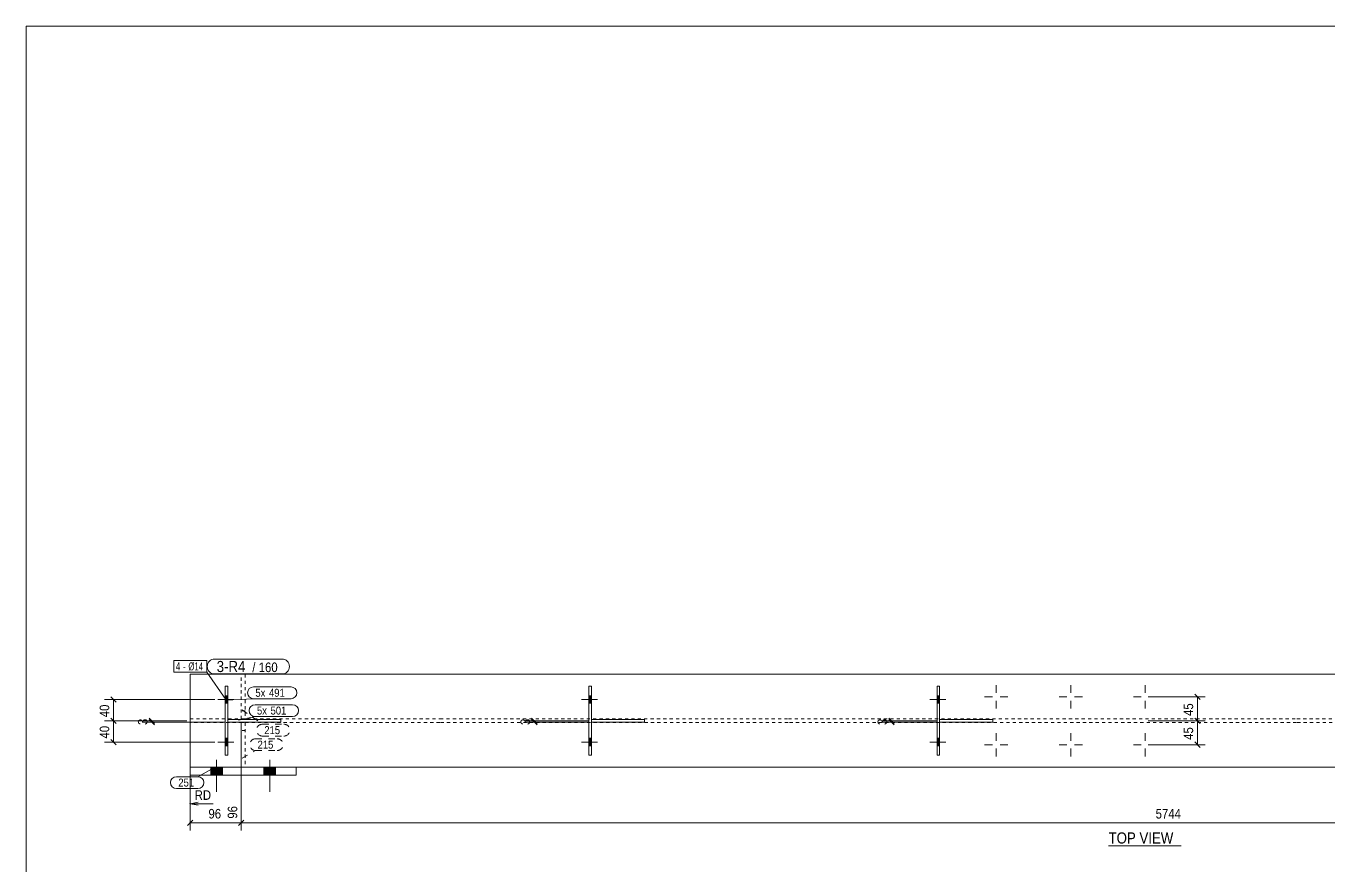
# Model space of a CAD drawing. Header units: millimetres. Extents: x 2 to 825, y 1 to 579.
# Drawn here: x 5 to 413.7, y 315.6 to 579 of the extents above; entities that cross this region are included whole.
import ezdxf

# ---------------------------------------------------------------- set-up
doc = ezdxf.new("R2010")
doc.units = ezdxf.units.MM
for name, pattern in [('XKITLINE00', [0]), ('XKITLINE01', [4, 1, -1, 1, -1]), ('XKITLINE02', [4, 2, -2])]:
    doc.linetypes.add(name, pattern=pattern)
for name, color, linetype, lineweight in [('Bolt', 3, 'Continuous', 0), ('BoltMark', 7, 'Continuous', 0), ('Dimensions', 7, 'Continuous', 0), ('DrawingSheet', 5, 'Continuous', 0), ('OtherObjectType', 7, 'Continuous', 0), ('Part', 2, 'Continuous', 0), ('PartMark', 7, 'Continuous', 0)]:
    doc.layers.add(name, color=color, linetype=linetype, lineweight=lineweight)
doc.styles.add('ARIAL', font='ARIAL.TTF')
doc.styles.add('ARIAL_NARROW', font='ARIALN.TTF')

# ---------------------------------------------------------------- blocks, each defined once
blk = doc.blocks.new('*A26')
at = {"layer": 'Bolt', "color": 3, "linetype": 'XKITLINE00', "lineweight": 0}
for p, q in [((309.35, 372.26), (309.35, 369.81)), ((332.68, 372.26), (332.68, 369.81)), ((356.02, 372.26), (356.02, 369.81)), ((305.68, 368.59), (308.13, 368.59)), ((313.02, 368.59), (310.58, 368.59)), ((329.02, 368.59), (331.46, 368.59)), ((336.35, 368.59), (333.91, 368.59)), ((352.35, 368.59), (354.79, 368.59)), ((359.68, 368.59), (357.24, 368.59)), ((309.35, 364.92), (309.35, 367.36)), ((332.68, 364.92), (332.68, 367.36)), ((356.02, 364.92), (356.02, 367.36)), ((309.35, 357.26), (309.35, 354.81)), ((332.68, 357.26), (332.68, 354.81)), ((356.02, 357.26), (356.02, 354.81)), ((305.68, 353.59), (308.13, 353.59)), ((309.35, 349.92), (309.35, 352.36)), ((313.02, 353.59), (310.58, 353.59)), ((329.02, 353.59), (331.46, 353.59)), ((332.68, 349.92), (332.68, 352.36)), ((336.35, 353.59), (333.91, 353.59)), ((352.35, 353.59), (354.79, 353.59)), ((356.02, 349.92), (356.02, 352.36)), ((359.68, 353.59), (357.24, 353.59))]:
    blk.add_line(p, q, dxfattribs=at)
blk = doc.blocks.new('*A27')
at = {"layer": 'Bolt'}
for points in [[(67.42, 368.92), (68.25, 368.92), (68.25, 366.59), (67.42, 366.59)], [(67.42, 368.92), (68.25, 368.92), (68.25, 366.59), (67.42, 366.59)], [(67.42, 355.59), (68.25, 355.59), (68.25, 353.26), (67.42, 353.26)], [(67.42, 355.59), (68.25, 355.59), (68.25, 353.26), (67.42, 353.26)]]:
    blk.add_hatch(color=3, dxfattribs=at).paths.add_polyline_path(points, flags=17)
at = {"layer": 'Bolt', "color": 3, "linetype": 'XKITLINE00', "lineweight": 0}
for p, q in [((68.25, 368.92), (67.42, 368.92)), ((68.25, 368.92), (67.42, 368.92)), ((70.18, 367.76), (65.18, 367.76)), ((70.18, 367.76), (65.18, 367.76)), ((68.25, 366.59), (67.42, 366.59)), ((68.25, 366.59), (67.42, 366.59)), ((68.25, 355.59), (67.42, 355.59)), ((68.25, 355.59), (67.42, 355.59)), ((70.18, 354.42), (65.18, 354.42)), ((70.18, 354.42), (65.18, 354.42)), ((68.25, 353.26), (67.42, 353.26)), ((68.25, 353.26), (67.42, 353.26))]:
    blk.add_line(p, q, dxfattribs=at)
blk = doc.blocks.new('*A28')
at = {"layer": 'Bolt'}
for points in [[(181.52, 368.92), (182.35, 368.92), (182.35, 366.59), (181.52, 366.59)], [(181.52, 368.92), (182.35, 368.92), (182.35, 366.59), (181.52, 366.59)], [(181.52, 355.59), (182.35, 355.59), (182.35, 353.26), (181.52, 353.26)], [(181.52, 355.59), (182.35, 355.59), (182.35, 353.26), (181.52, 353.26)]]:
    blk.add_hatch(color=3, dxfattribs=at).paths.add_polyline_path(points, flags=17)
at = {"layer": 'Bolt', "color": 3, "linetype": 'XKITLINE00', "lineweight": 0}
for p, q in [((182.35, 368.92), (181.52, 368.92)), ((182.35, 368.92), (181.52, 368.92)), ((184.28, 367.76), (179.28, 367.76)), ((184.28, 367.76), (179.28, 367.76)), ((182.35, 366.59), (181.52, 366.59)), ((182.35, 366.59), (181.52, 366.59)), ((182.35, 355.59), (181.52, 355.59)), ((182.35, 355.59), (181.52, 355.59)), ((184.28, 354.42), (179.28, 354.42)), ((184.28, 354.42), (179.28, 354.42)), ((182.35, 353.26), (181.52, 353.26)), ((182.35, 353.26), (181.52, 353.26))]:
    blk.add_line(p, q, dxfattribs=at)
blk = doc.blocks.new('*A29')
at = {"layer": 'Bolt'}
for points in [[(290.75, 368.92), (291.58, 368.92), (291.58, 366.59), (290.75, 366.59)], [(290.75, 368.92), (291.58, 368.92), (291.58, 366.59), (290.75, 366.59)], [(290.75, 355.59), (291.58, 355.59), (291.58, 353.26), (290.75, 353.26)], [(290.75, 355.59), (291.58, 355.59), (291.58, 353.26), (290.75, 353.26)]]:
    blk.add_hatch(color=3, dxfattribs=at).paths.add_polyline_path(points, flags=17)
at = {"layer": 'Bolt', "color": 3, "linetype": 'XKITLINE00', "lineweight": 0}
for p, q in [((291.58, 368.92), (290.75, 368.92)), ((291.58, 368.92), (290.75, 368.92)), ((293.52, 367.76), (288.52, 367.76)), ((293.52, 367.76), (288.52, 367.76)), ((291.58, 366.59), (290.75, 366.59)), ((291.58, 366.59), (290.75, 366.59)), ((291.58, 355.59), (290.75, 355.59)), ((291.58, 355.59), (290.75, 355.59)), ((293.52, 354.42), (288.52, 354.42)), ((293.52, 354.42), (288.52, 354.42)), ((291.58, 353.26), (290.75, 353.26)), ((291.58, 353.26), (290.75, 353.26))]:
    blk.add_line(p, q, dxfattribs=at)
blk = doc.blocks.new('*A33')
at = {"layer": 'Bolt'}
for points in [[(66.62, 346.51), (66.62, 344.01), (62.95, 344.01), (62.95, 346.51)], [(66.62, 346.51), (66.62, 344.01), (62.95, 344.01), (62.95, 346.51)], [(66.62, 346.51), (66.62, 344.01), (62.95, 344.01), (62.95, 346.51)], [(66.62, 346.51), (66.62, 344.01), (62.95, 344.01), (62.95, 346.51)], [(83.28, 346.51), (83.28, 344.01), (79.62, 344.01), (79.62, 346.51)], [(83.28, 346.51), (83.28, 344.01), (79.62, 344.01), (79.62, 346.51)], [(83.28, 346.51), (83.28, 344.01), (79.62, 344.01), (79.62, 346.51)], [(83.28, 346.51), (83.28, 344.01), (79.62, 344.01), (79.62, 346.51)]]:
    blk.add_hatch(color=3, dxfattribs=at).paths.add_polyline_path(points, flags=17)
at = {"layer": 'Bolt', "color": 3, "linetype": 'XKITLINE00', "lineweight": 0}
for p, q in [((64.78, 348.84), (64.78, 338.84)), ((64.78, 348.84), (64.78, 338.84)), ((64.78, 348.84), (64.78, 338.84)), ((64.78, 348.84), (64.78, 338.84)), ((81.45, 348.84), (81.45, 338.84)), ((81.45, 348.84), (81.45, 338.84)), ((81.45, 348.84), (81.45, 338.84)), ((81.45, 348.84), (81.45, 338.84)), ((62.95, 346.51), (62.95, 344.01)), ((62.95, 346.51), (62.95, 344.01)), ((62.95, 346.51), (62.95, 344.01)), ((62.95, 346.51), (62.95, 344.01)), ((66.62, 346.51), (66.62, 344.01)), ((66.62, 346.51), (66.62, 344.01)), ((66.62, 346.51), (66.62, 344.01)), ((66.62, 346.51), (66.62, 344.01)), ((79.62, 346.51), (79.62, 344.01)), ((79.62, 346.51), (79.62, 344.01)), ((79.62, 346.51), (79.62, 344.01)), ((79.62, 346.51), (79.62, 344.01)), ((83.28, 346.51), (83.28, 344.01)), ((83.28, 346.51), (83.28, 344.01)), ((83.28, 346.51), (83.28, 344.01)), ((83.28, 346.51), (83.28, 344.01))]:
    blk.add_line(p, q, dxfattribs=at)
blk = doc.blocks.new('*A34')
at = {"layer": 'Part', "color": 2, "linetype": 'XKITLINE00', "lineweight": 0}
for p, q in [((134.78, 375.67), (56.45, 375.67)), ((56.45, 346.51), (56.45, 375.67)), ((244.02, 375.67), (134.88, 375.67)), ((403.52, 375.67), (244.12, 375.67)), ((512.75, 375.67), (403.62, 375.67)), ((56.45, 346.51), (134.78, 346.51)), ((134.88, 346.51), (244.02, 346.51)), ((244.12, 346.51), (403.52, 346.51)), ((403.62, 346.51), (512.75, 346.51))]:
    blk.add_line(p, q, dxfattribs=at)
at = {"layer": 'Part', "color": 7, "linetype": 'XKITLINE01', "lineweight": 0}
for p, q in [((56.45, 361.67), (134.78, 361.67)), ((134.78, 360.51), (56.45, 360.51)), ((134.88, 361.67), (244.02, 361.67)), ((244.02, 360.51), (134.88, 360.51)), ((244.12, 361.67), (403.52, 361.67)), ((403.52, 360.51), (244.12, 360.51)), ((403.62, 361.67), (512.75, 361.67)), ((512.75, 360.51), (403.62, 360.51))]:
    blk.add_line(p, q, dxfattribs=at)
blk = doc.blocks.new('*A35')
at = {"layer": 'Part', "color": 2, "linetype": 'XKITLINE00', "lineweight": 0}
for p, q in [((68.25, 361.51), (84.92, 361.51)), ((84.92, 360.67), (68.25, 360.67)), ((84.92, 360.67), (84.92, 361.51))]:
    blk.add_line(p, q, dxfattribs=at)
at = {"layer": 'Part', "color": 7, "linetype": 'XKITLINE01', "lineweight": 0}
blk.add_line((68.25, 360.67), (68.25, 361.51), dxfattribs=at)
blk.add_line((68.25, 360.67), (68.25, 361.51), dxfattribs=at)
blk = doc.blocks.new('*A36')
at = {"layer": 'Part', "color": 2, "linetype": 'XKITLINE00', "lineweight": 0}
for p, q in [((67.42, 371.92), (68.25, 371.92)), ((67.42, 350.26), (67.42, 371.92)), ((68.25, 371.92), (68.25, 350.26)), ((68.25, 350.26), (67.42, 350.26))]:
    blk.add_line(p, q, dxfattribs=at)
blk = doc.blocks.new('*A37')
at = {"layer": 'Part', "color": 2, "linetype": 'XKITLINE00', "lineweight": 0}
for p, q in [((182.35, 361.51), (199.02, 361.51)), ((199.02, 360.67), (182.35, 360.67)), ((199.02, 360.67), (199.02, 361.51))]:
    blk.add_line(p, q, dxfattribs=at)
at = {"layer": 'Part', "color": 7, "linetype": 'XKITLINE01', "lineweight": 0}
blk.add_line((182.35, 360.67), (182.35, 361.51), dxfattribs=at)
blk.add_line((182.35, 360.67), (182.35, 361.51), dxfattribs=at)
blk = doc.blocks.new('*A38')
at = {"layer": 'Part', "color": 2, "linetype": 'XKITLINE00', "lineweight": 0}
for p, q in [((181.52, 371.92), (182.35, 371.92)), ((181.52, 350.26), (181.52, 371.92)), ((182.35, 371.92), (182.35, 350.26)), ((182.35, 350.26), (181.52, 350.26))]:
    blk.add_line(p, q, dxfattribs=at)
blk = doc.blocks.new('*A39')
at = {"layer": 'Part', "color": 2, "linetype": 'XKITLINE00', "lineweight": 0}
for p, q in [((291.58, 361.51), (308.25, 361.51)), ((308.25, 360.67), (291.58, 360.67)), ((308.25, 360.67), (308.25, 361.51))]:
    blk.add_line(p, q, dxfattribs=at)
at = {"layer": 'Part', "color": 7, "linetype": 'XKITLINE01', "lineweight": 0}
blk.add_line((291.58, 360.67), (291.58, 361.51), dxfattribs=at)
blk.add_line((291.58, 360.67), (291.58, 361.51), dxfattribs=at)
blk = doc.blocks.new('*A40')
at = {"layer": 'Part', "color": 2, "linetype": 'XKITLINE00', "lineweight": 0}
for p, q in [((290.75, 371.92), (291.58, 371.92)), ((290.75, 350.26), (290.75, 371.92)), ((291.58, 371.92), (291.58, 350.26)), ((291.58, 350.26), (290.75, 350.26))]:
    blk.add_line(p, q, dxfattribs=at)
blk = doc.blocks.new('*A46')
at = {"layer": 'Part', "color": 7, "linetype": 'XKITLINE01', "lineweight": 0}
for p, q in [((72.45, 346.51), (72.45, 360.51)), ((72.45, 360.51), (73.78, 360.51)), ((73.78, 360.51), (73.78, 346.51)), ((73.78, 358.01), (72.45, 358.01)), ((73.78, 346.51), (72.45, 346.51))]:
    blk.add_line(p, q, dxfattribs=at)
blk = doc.blocks.new('*A47')
at = {"layer": 'Part', "color": 7, "linetype": 'XKITLINE01', "lineweight": 0}
for p, q in [((72.45, 361.67), (72.45, 375.67)), ((72.45, 375.67), (73.78, 375.67)), ((73.78, 375.67), (73.78, 361.67)), ((73.78, 364.17), (72.45, 364.17)), ((73.78, 361.67), (72.45, 361.67))]:
    blk.add_line(p, q, dxfattribs=at)
blk = doc.blocks.new('*A48')
at = {"layer": 'Part', "color": 2, "linetype": 'XKITLINE00', "lineweight": 0}
for p, q in [((56.45, 346.51), (56.45, 344.01)), ((89.78, 344.01), (56.45, 344.01)), ((89.78, 346.51), (89.78, 344.01))]:
    blk.add_line(p, q, dxfattribs=at)
at = {"layer": 'Part', "color": 7, "linetype": 'XKITLINE01', "lineweight": 0}
blk.add_line((89.78, 346.51), (56.45, 346.51), dxfattribs=at)
blk = doc.blocks.new('*A54')
at = {"layer": 'DrawingSheet', "color": 5, "linetype": 'XKITLINE00', "lineweight": 0}
for p, q in [((825, 579), (5, 579)), ((5, 579), (5, 5))]:
    blk.add_line(p, q, dxfattribs=at)
blk = doc.blocks.new('*A110')
at = {"layer": 'Dimensions', "color": 7, "linetype": 'XKITLINE00', "lineweight": 0}
for p, q in [((72.45, 360.67), (72.45, 326.69)), ((56.45, 345.51), (56.45, 326.69)), ((56.45, 345.51), (56.45, 332.69)), ((58.95, 335.59), (56.45, 335.09)), ((58.95, 334.59), (56.45, 335.09)), ((63.67, 335.09), (56.45, 335.09)), ((57.3, 329.94), (55.6, 328.24)), ((56.45, 329.09), (72.45, 329.09)), ((73.3, 329.94), (71.6, 328.24))]:
    blk.add_line(p, q, dxfattribs=at)
at = {"layer": 'Dimensions', "color": 7}
blk.add_point((56.45, 335.09), dxfattribs=at)
at = {"layer": 'Dimensions', "color": 3}
for p in [(56.45, 329.09), (72.45, 329.09)]:
    blk.add_point(p, dxfattribs=at)
at = {"layer": 'Dimensions', "color": 3, "style": 'ARIAL', "width": 0.85}
for s, p in [('RD', (57.89, 336.29)), ('96', (62.22, 330.44))]:
    blk.add_text(s, height=3, dxfattribs=at).set_placement(p)
blk.add_text('96', height=3, rotation=90.0002, dxfattribs=at).set_placement((71.25, 330.39))
blk = doc.blocks.new('*A111')
at = {"layer": 'Dimensions', "color": 7, "linetype": 'XKITLINE00', "lineweight": 0}
for p, q in [((72.45, 360.67), (72.45, 326.69)), ((73.3, 329.94), (71.6, 328.24)), ((72.45, 329.09), (655.13, 329.09))]:
    blk.add_line(p, q, dxfattribs=at)
at = {"layer": 'Dimensions', "color": 3}
blk.add_point((72.45, 329.09), dxfattribs=at)
at = {"layer": 'Dimensions', "color": 3, "style": 'ARIAL', "width": 0.85}
blk.add_text('5744', height=3, dxfattribs=at).set_placement((359.34, 330.44))
blk = doc.blocks.new('*A114')
at = {"layer": 'Dimensions', "color": 7, "linetype": 'XKITLINE00', "lineweight": 0}
for p, q in [((357.02, 361.09), (374.85, 361.09)), ((371.6, 361.94), (373.3, 360.24)), ((372.45, 353.59), (372.45, 361.09)), ((357.02, 353.59), (374.85, 353.59)), ((371.6, 354.44), (373.3, 352.74))]:
    blk.add_line(p, q, dxfattribs=at)
at = {"layer": 'Dimensions', "color": 3}
for p in [(372.45, 361.09), (372.45, 353.59)]:
    blk.add_point(p, dxfattribs=at)
at = {"layer": 'Dimensions', "color": 3, "style": 'ARIAL', "width": 0.85}
blk.add_text('45', height=3, rotation=90.0002, dxfattribs=at).set_placement((371.1, 355.11))
blk = doc.blocks.new('*A115')
at = {"layer": 'Dimensions', "color": 7, "linetype": 'XKITLINE00', "lineweight": 0}
for p, q in [((357.02, 368.59), (374.85, 368.59)), ((371.6, 369.44), (373.3, 367.74)), ((372.45, 361.09), (372.45, 368.59)), ((357.02, 361.09), (374.85, 361.09)), ((371.6, 361.94), (373.3, 360.24))]:
    blk.add_line(p, q, dxfattribs=at)
at = {"layer": 'Dimensions', "color": 3}
for p in [(372.45, 368.59), (372.45, 361.09)]:
    blk.add_point(p, dxfattribs=at)
at = {"layer": 'Dimensions', "color": 3, "style": 'ARIAL', "width": 0.85}
blk.add_text('45', height=3, rotation=90.0002, dxfattribs=at).set_placement((371.1, 362.61))
blk = doc.blocks.new('*A116')
at = {"layer": 'Dimensions', "color": 7, "linetype": 'XKITLINE00', "lineweight": 0}
for p, q in [((55.45, 361.09), (29.6, 361.09)), ((31.6, 361.94), (33.3, 360.24)), ((32.45, 354.42), (32.45, 361.09)), ((64.18, 354.42), (29.6, 354.42)), ((31.6, 355.27), (33.3, 353.57))]:
    blk.add_line(p, q, dxfattribs=at)
at = {"layer": 'Dimensions', "color": 3}
for p in [(32.45, 361.09), (32.45, 354.42)]:
    blk.add_point(p, dxfattribs=at)
at = {"layer": 'Dimensions', "color": 3, "style": 'ARIAL', "width": 0.85}
blk.add_text('40', height=3, rotation=90.0002, dxfattribs=at).set_placement((31.1, 355.53))
blk = doc.blocks.new('*A117')
at = {"layer": 'Dimensions', "color": 7, "linetype": 'XKITLINE00', "lineweight": 0}
for p, q in [((31.6, 368.6), (33.3, 366.91)), ((64.18, 367.76), (29.6, 367.76)), ((32.45, 361.09), (32.45, 367.76)), ((55.45, 361.09), (29.6, 361.09)), ((31.6, 361.94), (33.3, 360.24))]:
    blk.add_line(p, q, dxfattribs=at)
at = {"layer": 'Dimensions', "color": 3}
for p in [(32.45, 367.76), (32.45, 361.09)]:
    blk.add_point(p, dxfattribs=at)
at = {"layer": 'Dimensions', "color": 3, "style": 'ARIAL', "width": 0.85}
blk.add_text('40', height=3, rotation=90.0002, dxfattribs=at).set_placement((31.1, 362.2))
blk = doc.blocks.new('*A120')
at = {"layer": 'Dimensions', "color": 7, "linetype": 'XKITLINE00', "lineweight": 0}
for p, q in [((290.58, 361.09), (273.6, 361.09)), ((290.58, 360.67), (273.6, 360.67)), ((275.6, 361.94), (277.3, 360.24)), ((275.6, 361.52), (277.3, 359.82)), ((276.45, 360.67), (276.45, 361.09))]:
    blk.add_line(p, q, dxfattribs=at)
at = {"layer": 'Dimensions', "color": 3}
for p in [(276.45, 361.09), (276.45, 360.67)]:
    blk.add_point(p, dxfattribs=at)
at = {"layer": 'Dimensions', "color": 3, "style": 'ARIAL', "width": 0.85}
blk.add_text('3', height=3, rotation=90.0002, dxfattribs=at).set_placement((275.1, 359.77))
blk = doc.blocks.new('*A121')
at = {"layer": 'Dimensions', "color": 7, "linetype": 'XKITLINE00', "lineweight": 0}
for p, q in [((181.35, 361.09), (161.6, 361.09)), ((181.35, 360.67), (161.6, 360.67)), ((163.6, 361.94), (165.3, 360.24)), ((163.6, 361.52), (165.3, 359.82)), ((164.45, 360.67), (164.45, 361.09))]:
    blk.add_line(p, q, dxfattribs=at)
at = {"layer": 'Dimensions', "color": 3}
for p in [(164.45, 361.09), (164.45, 360.67)]:
    blk.add_point(p, dxfattribs=at)
at = {"layer": 'Dimensions', "color": 3, "style": 'ARIAL', "width": 0.85}
blk.add_text('3', height=3, rotation=90.0002, dxfattribs=at).set_placement((163.1, 359.77))
blk = doc.blocks.new('*A122')
at = {"layer": 'Dimensions', "color": 7, "linetype": 'XKITLINE00', "lineweight": 0}
for p, q in [((55.45, 361.09), (41.6, 361.09)), ((67.25, 360.67), (41.6, 360.67)), ((43.6, 361.94), (45.3, 360.24)), ((43.6, 361.52), (45.3, 359.82)), ((44.45, 360.67), (44.45, 361.09))]:
    blk.add_line(p, q, dxfattribs=at)
at = {"layer": 'Dimensions', "color": 3}
for p in [(44.45, 361.09), (44.45, 360.67)]:
    blk.add_point(p, dxfattribs=at)
at = {"layer": 'Dimensions', "color": 3, "style": 'ARIAL', "width": 0.85}
blk.add_text('3', height=3, rotation=90.0002, dxfattribs=at).set_placement((43.1, 359.77))
blk = doc.blocks.new('*A123')
at = {"layer": 'BoltMark', "color": 7, "linetype": 'XKITLINE00', "lineweight": 0}
for p, q in [((51.39, 380), (61.68, 380)), ((51.39, 376.3), (51.39, 380)), ((51.39, 376.3), (61.68, 376.3)), ((61.68, 376.3), (61.68, 380)), ((67.68, 367.76), (61.68, 376.3))]:
    blk.add_line(p, q, dxfattribs=at)
at = {"layer": 'BoltMark', "color": 3, "style": 'ARIAL_NARROW', "width": 0.85}
for s, p in [('4', (51.99, 376.9)), ('-', (54.26, 376.9)), ('Ø14', (55.92, 376.9))]:
    blk.add_text(s, height=2.5, dxfattribs=at).set_placement(p)
blk = doc.blocks.new('*A125')
at = {"layer": 'PartMark', "color": 7, "linetype": 'XKITLINE00', "lineweight": 0}
for p, q in [((52.16, 343.56), (58.92, 343.56)), ((63.17, 345.96), (58.92, 343.56)), ((52.16, 339.86), (58.92, 339.86))]:
    blk.add_line(p, q, dxfattribs=at)
for centre, start, end in [((52.16, 341.71), 90, 270), ((58.92, 341.71), 270, 90)]:
    blk.add_arc(centre, 1.85, start, end, dxfattribs=at)
at = {"layer": 'PartMark', "color": 3, "style": 'ARIAL', "width": 0.85}
blk.add_text('251', height=2.5, dxfattribs=at).set_placement((52.76, 340.46))
blk = doc.blocks.new('*A126')
at = {"layer": 'PartMark', "color": 7, "linetype": 'XKITLINE02', "lineweight": 0}
for p, q in [((72.77, 364.52), (79.13, 360.01)), ((79.13, 360.01), (85.89, 360.01)), ((79.13, 356.31), (85.89, 356.31))]:
    blk.add_line(p, q, dxfattribs=at)
for centre, start, end in [((79.13, 358.16), 90, 270), ((85.89, 358.16), 270, 90)]:
    blk.add_arc(centre, 1.85, start, end, dxfattribs=at)
at = {"layer": 'PartMark', "color": 3, "style": 'ARIAL', "width": 0.85}
blk.add_text('215', height=2.5, dxfattribs=at).set_placement((79.73, 356.91))
blk = doc.blocks.new('*A127')
at = {"layer": 'PartMark', "color": 7, "linetype": 'XKITLINE02', "lineweight": 0}
for p, q in [((72.77, 349.35), (77.01, 351.75)), ((77.01, 355.45), (83.77, 355.45)), ((77.01, 351.75), (83.77, 351.75))]:
    blk.add_line(p, q, dxfattribs=at)
for centre, start, end in [((77.01, 353.6), 90, 270), ((83.77, 353.6), 270, 90)]:
    blk.add_arc(centre, 1.85, start, end, dxfattribs=at)
at = {"layer": 'PartMark', "color": 3, "style": 'ARIAL', "width": 0.85}
blk.add_text('215', height=2.5, dxfattribs=at).set_placement((77.61, 352.35))
blk = doc.blocks.new('*A129')
at = {"layer": 'PartMark', "color": 7, "linetype": 'XKITLINE00', "lineweight": 0}
for p, q in [((64.2, 380.47), (85.25, 380.47)), ((64.2, 375.77), (85.25, 375.77))]:
    blk.add_line(p, q, dxfattribs=at)
for centre, start, end in [((64.2, 378.12), 90, 270), ((85.25, 378.12), 270, 90)]:
    blk.add_arc(centre, 2.35, start, end, dxfattribs=at)
at = {"layer": 'PartMark', "color": 1, "style": 'ARIAL', "width": 0.85}
blk.add_text('3-R4', height=3.5, dxfattribs=at).set_placement((64.8, 376.37))
at = {"layer": 'PartMark', "color": 3, "style": 'ARIAL', "width": 0.85}
for s, p in [('/', (75.97, 376.37)), ('160', (77.98, 376.37))]:
    blk.add_text(s, height=3, dxfattribs=at).set_placement(p)
blk = doc.blocks.new('*A130')
at = {"layer": 'PartMark', "color": 7, "linetype": 'XKITLINE00', "lineweight": 0}
for p, q in [((76.83, 366.14), (88.61, 366.14)), ((71.63, 361.29), (76.83, 362.44)), ((76.83, 362.44), (88.61, 362.44))]:
    blk.add_line(p, q, dxfattribs=at)
for centre, start, end in [((76.83, 364.29), 90, 270), ((88.61, 364.29), 270, 90)]:
    blk.add_arc(centre, 1.85, start, end, dxfattribs=at)
at = {"layer": 'PartMark', "color": 3, "style": 'ARIAL', "width": 0.85}
for s, p in [('5x', (77.43, 363.04)), ('501', (81.7, 363.04))]:
    blk.add_text(s, height=2.5, dxfattribs=at).set_placement(p)
blk = doc.blocks.new('*A131')
at = {"layer": 'PartMark', "color": 7, "linetype": 'XKITLINE00', "lineweight": 0}
for p, q in [((67.63, 367.54), (76.33, 368.02)), ((76.33, 371.72), (88.11, 371.72)), ((76.33, 368.02), (88.11, 368.02))]:
    blk.add_line(p, q, dxfattribs=at)
for centre, start, end in [((76.33, 369.87), 90, 270), ((88.11, 369.87), 270, 90)]:
    blk.add_arc(centre, 1.85, start, end, dxfattribs=at)
at = {"layer": 'PartMark', "color": 3, "style": 'ARIAL', "width": 0.85}
for s, p in [('5x', (76.93, 368.62)), ('491', (81.2, 368.62))]:
    blk.add_text(s, height=2.5, dxfattribs=at).set_placement(p)
blk = doc.blocks.new('*A132')
at = {"layer": 'OtherObjectType', "color": 7, "linetype": 'XKITLINE00', "lineweight": 0}
blk.add_line((344.56, 321.84), (367.39, 321.84), dxfattribs=at)
at = {"layer": 'OtherObjectType', "color": 7, "style": 'ARIAL', "width": 0.85}
blk.add_text('TOP VIEW', height=3.5, dxfattribs=at).set_placement((344.56, 322.59))

msp = doc.modelspace()

# ---------------------------------------------------------------- block references
at = {"lineweight": 0}
for name in ['*A54', '*A129', '*A123', '*A36', '*A47', '*A38', '*A40', '*A26', '*A117', '*A27', '*A131', '*A28', '*A29', '*A115', '*A130', '*A126', '*A116', '*A122', '*A110', '*A35', '*A111', '*A46', '*A121', '*A37', '*A120', '*A39', '*A114', '*A127', '*A33', '*A125', '*A48', '*A132']:
    msp.add_blockref(name, (0, 0), dxfattribs=at)
at = {"layer": 'Part', "lineweight": 0}
msp.add_blockref('*A34', (0, 0), dxfattribs=at)

doc.saveas('drawing.dxf')
